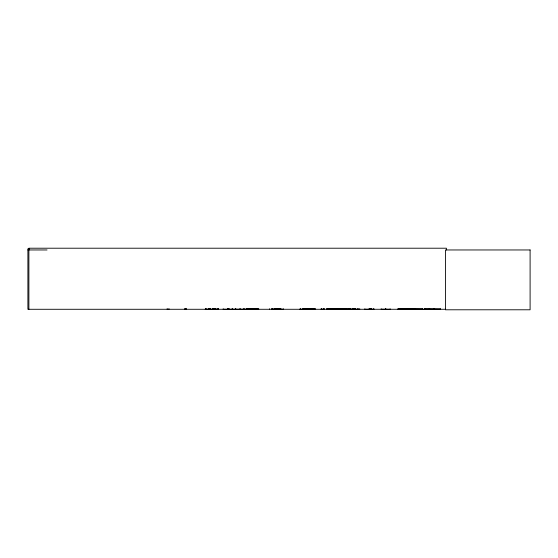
<?xml version="1.0" encoding="UTF-8"?>
<svg xmlns="http://www.w3.org/2000/svg" width="558" height="558" viewBox="0 0 558 558"><rect width="100%" height="100%" fill="white"/><g stroke="black" fill="none" stroke-linecap="round" stroke-linejoin="round"><path stroke-width="0.84" d="M373.776 309.265L373.783 308.79M424.931 309.265L424.987 308.79L425.015 309.265M398.098 308.888L398.035 309.285L422.406 309.237L398.028 308.888L398.105 309.265M399.368 309.02L415.605 308.811M422.343 309.265L422.406 308.888M424.136 309.02L440.346 309.258L440.332 308.811L440.297 309.272L424.136 309.272M398.042 309.069L422.406 309.048M422.399 309.285L422.336 308.888M283.325 309.223L272.22 309.265L272.332 308.832M208.197 309.209L208.239 308.79M345.025 309.223L345.102 308.79M345.228 309.16L345.151 308.832M353.081 309.209L352.928 308.79M246.378 309.223L246.385 308.832L246.469 309.285M240.079 309.16L240.003 308.79M299.827 309.285L315.34 309.251M274.313 309.223L274.264 308.79M227.629 309.285L227.524 308.665M227.992 309.209L228.013 308.832M341.112 309.223L341.133 308.832L341.161 309.285M349.371 309.223L349.392 308.832M215.918 309.223L215.946 308.832L215.981 309.285M352.935 309.223L353.123 308.79M205.211 309.223L218.666 309.237M210.031 309.223L210.087 308.832L210.136 309.285M300.148 309.223L300.204 308.832M304.689 309.223L304.738 308.832M205.986 309.223L206.041 308.832M29.644 248.84L27.9 248.84L27.9 309.285L445.549 309.285M27.9 249.963L47.039 249.963M246.252 308.895L257.419 308.895M304.152 308.895L315.326 308.895M326.597 308.895L345.688 308.895M246.224 309.055L257.44 309.055M304.131 309.041L315.347 309.055M326.576 309.055L345.709 309.041M424.087 309.139L440.346 309.139M257.433 309.251L232.323 309.223M324.024 309.265L321.282 309.223M326.59 309.251L359.75 309.223L359.75 308.79M371.258 309.223L371.196 308.832L371.133 309.285M323.661 309.223L323.605 308.832M218.311 309.209L218.29 308.832M217.99 309.223L217.934 308.832M213.456 309.223L213.4 308.832M350.64 309.223L350.591 308.832L350.543 309.285M345.465 309.223L345.535 308.665M280.402 309.285L280.444 308.79L280.493 309.223M274.187 309.223L274.097 308.79M358.348 309.209L358.306 308.79M351.024 309.209L350.975 308.79M357.601 309.223L357.566 308.832L357.538 309.285M349.838 309.209L349.908 308.665M274.731 309.223L274.752 308.79M446.421 249.963L446.421 248.212L28.883 248.212L28.883 309.285M429.625 308.665L429.653 309.285M429.604 308.665L429.583 309.285M429.269 308.665L429.339 309.285M390.147 308.79L390.147 309.285L381.17 309.223L381.17 308.79M385.815 308.665L385.815 309.285M385.501 308.665L385.501 309.285M373.839 308.79L373.839 309.285L364.806 309.265L364.806 308.79M371.733 308.79L371.733 309.285M369.459 308.665L369.501 309.285M355.418 308.665L355.418 309.285M355.111 308.665L355.111 309.285M354.19 308.665L354.19 309.285M353.939 308.665L353.939 309.285M353.298 308.665L353.298 309.285M353.026 308.665L353.123 309.285M350.78 308.79L350.78 309.285M350.166 308.665L350.166 309.285M349.768 308.665L349.796 309.285M349.496 308.665L349.42 309.285M348.555 308.665L348.555 309.285M348.269 308.665L348.269 309.285M347.125 308.665L347.125 309.285M346.936 308.665L346.936 309.285M346.406 308.79L346.406 309.285M345.821 308.665L345.821 309.285L345.8 308.79M345.256 308.79L345.256 309.285M344.67 308.79L344.67 309.285M343.351 308.665L343.351 309.285M343.198 308.665L343.198 309.285M341.866 308.79L341.866 309.285M324.498 308.665L324.519 309.285M323.814 308.79L323.814 309.285M323.542 308.79L323.542 309.285M323.215 308.79L323.215 309.285M321.436 308.665L321.436 309.285M321.352 308.665L321.352 309.285M321.164 308.79L321.164 309.285M312.529 308.79L312.529 309.285M310.694 308.665L310.694 309.285M310.506 308.665L310.506 309.285M307.081 308.79L307.081 309.285M304.794 308.79L304.794 309.285M303.433 308.539L303.468 309.285M303.308 308.665L303.308 309.285M302.394 308.539L302.394 309.285M300.26 308.79L300.26 309.285M283.297 308.79L283.297 309.285M281.03 308.79L281.03 309.285M279.753 308.539L279.753 309.285M279.579 308.539L279.579 309.285M279.349 308.539L279.349 309.285M278.854 308.665L278.854 309.285M278.554 308.665L278.554 309.285M277.912 308.539L277.912 309.285M277.131 308.79L277.131 309.285M277.089 308.665L277.089 309.285M276.949 309.285L276.949 308.665L276.789 309.285M276.656 308.665L276.649 309.285L276.629 308.539M276.433 308.665L276.44 309.285M276.175 308.79L276.175 309.285M276.119 308.79L276.119 309.285M275.15 308.665L275.15 309.285M274.885 308.539L274.885 309.285M274.613 308.79L274.613 309.285M274.055 308.79L274.055 309.285M272.402 308.79L272.402 309.285M271.927 308.79L271.927 309.285M271.425 308.79L271.425 309.285M269.521 308.79L269.521 309.285M258.731 308.79L258.731 309.285M258.166 308.539L258.166 309.285M257.126 308.539L257.126 309.285M256.868 308.79L256.868 309.285M256.499 308.539L256.499 309.285M256.394 308.79L256.394 309.285M255.885 308.79L255.885 309.285M253.988 308.79L253.988 309.285M244.083 308.665L244.09 309.285M243.874 308.665L243.867 309.285M240.079 308.79L240.121 309.285M235.762 308.665L235.762 309.285M235.497 308.665L235.497 309.285M232.261 308.79L232.261 309.285M232.156 308.79L232.163 309.285L223.179 309.265L223.186 308.79M229.101 308.665L229.094 309.285M228.766 308.539L228.766 309.285M228.131 308.79L228.069 309.285M227.831 308.665L227.824 309.285M218.234 308.79L218.234 309.285M217.885 308.79L217.885 309.285M215.318 308.665L215.318 309.285M215.172 308.665L215.172 309.285M214.83 308.665L214.83 309.285M214.677 308.665L214.677 309.285M214.007 308.79L214.007 309.285M213.344 308.79L213.344 309.285M212.744 308.665L212.744 309.285M212.479 308.665L212.479 309.285M210.317 308.79L210.317 309.285M209.159 308.665L209.159 309.285M209.013 308.665L209.013 309.285M208.811 308.665L208.811 309.285M208.65 308.665L208.65 309.285M206.09 308.79L206.09 309.285M205.602 308.79L205.602 309.285M186.281 308.539L186.281 309.285M185.877 308.539L185.877 309.285M185.472 308.539L185.472 309.285M184.538 308.539L184.538 309.285M168.941 308.539L168.941 309.285M167.198 308.539L167.198 309.285M530.1 249.963L445.437 249.963L445.437 309.788L530.1 309.788L530.1 249.963M433.964 309.285L433.964 308.79L433.901 309.285M370.449 309.285L370.449 308.665L370.428 309.285M369.187 309.285L369.187 308.665L369.145 309.285"/></g></svg>
